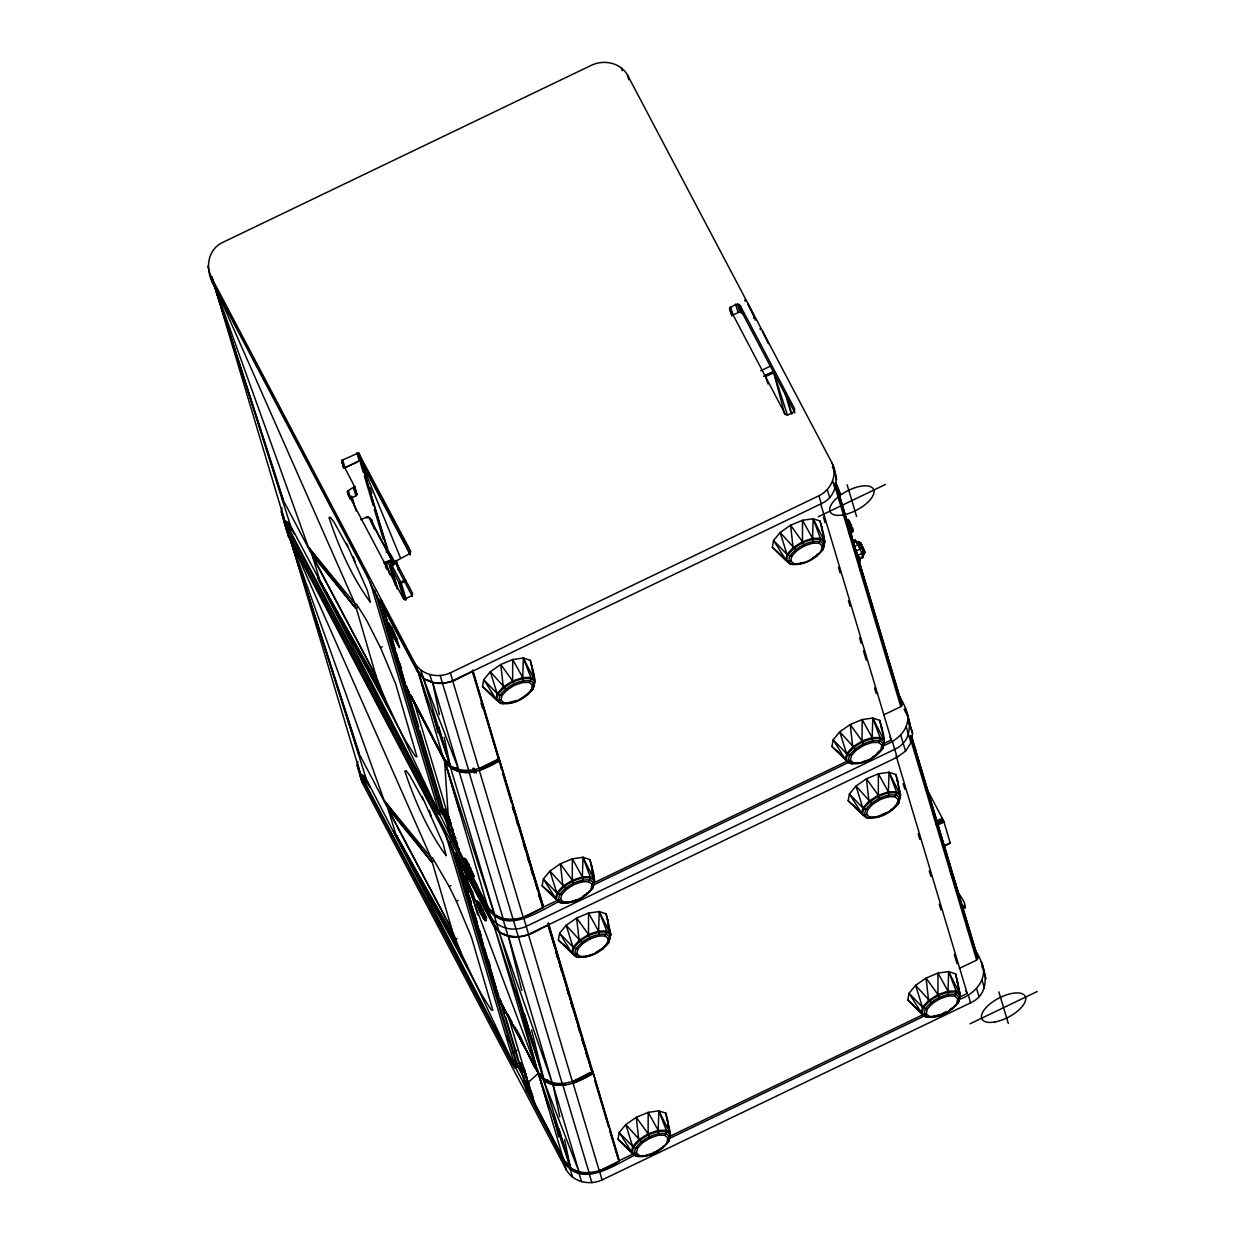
<?xml version="1.0" encoding="UTF-8"?>
<svg xmlns="http://www.w3.org/2000/svg" width="1245" height="1245" viewBox="0 0 1245 1245"><rect width="100%" height="100%" fill="white"/><g stroke="black" fill="none" stroke-linecap="round" stroke-linejoin="round"><path stroke-width="1.5" d="M514.496 685.248L512.644 680.984L512.691 659.539L523.351 658.029L530.323 660.317C532.393 669.592 537.373 679.708 533 689.014C525.546 698.616 513.002 705.526 500.646 703.363L482.531 686.462L483.729 679.708L490.312 671.771L500.77 664.503L512.691 659.539L522.744 677.545L523.133 680.75L522.651 682.478L514.496 685.248L506.933 690.026L502 695.488L501.004 700.204L504.209 702.896C515.757 704.265 525.437 696.484 533 689.014L534.525 682.26M574.116 884.541L572.28 880.277L572.327 858.817L582.987 857.307L589.943 859.61C592.013 868.87 596.993 879.001 592.62 888.292C585.166 897.894 572.622 904.804 560.266 902.656L542.151 885.755L543.365 878.986L549.948 871.064L560.39 863.781L572.327 858.817L582.364 876.822L582.769 880.044L582.271 881.756L574.116 884.541L566.568 889.303L561.62 894.782L560.624 899.497L563.829 902.189C575.641 903.247 586.395 895.809 593.289 886.782L593.227 885.926M590.348 938.792L588.511 934.528L588.543 913.067L599.218 911.558L606.175 913.861L610.688 934.341L608.852 942.543C601.397 952.145 588.854 959.055 576.497 956.907L558.382 940.006L559.596 933.236L566.179 925.315L576.622 918.032L588.543 913.067L598.596 931.073L599.001 934.295L598.503 936.007L590.348 938.792L582.8 943.554L577.851 949.032L576.855 953.748L580.061 956.44C591.608 957.794 601.288 950.028 608.852 942.543L610.688 934.341L606.175 913.861M649.983 1138.07L648.131 1133.806L648.178 1112.361L658.838 1110.851L665.795 1113.139L670.308 1133.635L668.487 1141.836C661.033 1151.438 648.474 1158.348 636.117 1156.185L618.002 1139.284L619.216 1132.53L625.799 1124.593L636.257 1117.325L648.178 1112.361L658.216 1130.367L658.621 1133.572L658.138 1135.3L649.983 1138.07L642.42 1142.848L637.471 1148.31L636.475 1153.026L639.697 1155.718C651.493 1156.792 662.247 1149.353 669.141 1140.327L670.308 1133.635L665.795 1113.139M804.301 546.01L802.465 541.746L802.511 520.285L813.172 518.776L820.128 521.064C822.198 530.339 827.194 540.47 822.805 549.761C815.35 559.363 802.807 566.273 790.451 564.125L772.336 547.224L773.55 540.454L780.133 532.533L790.575 525.25L802.511 520.285L812.549 538.291L812.954 541.513L812.456 543.225L804.301 546.01L796.753 550.772L791.804 556.25L790.808 560.966L794.014 563.658C805.826 564.716 816.58 557.278 823.474 548.251L823.412 547.395M863.937 745.288L862.085 741.024L862.131 719.579L872.792 718.069L879.764 720.357C881.833 729.632 886.813 739.748 882.44 749.054C874.986 758.656 862.427 765.566 850.07 763.403L831.956 746.502L833.17 739.748L839.752 731.811L850.211 724.543L862.131 719.579L872.169 737.585L872.574 740.791L872.091 742.502L863.937 745.288L856.373 750.066L851.424 755.528L850.428 760.244L853.65 762.936C865.446 764.01 876.2 756.571 883.094 747.545L883.032 746.673M880.168 799.539L878.316 795.275L878.363 773.83L889.023 772.32L895.98 774.608L900.508 795.104L898.672 803.305C891.218 812.907 878.659 819.817 866.302 817.654L848.187 800.753L849.401 793.999L855.984 786.062L866.442 778.794L878.363 773.83L888.401 791.836L888.805 795.041L888.323 796.753L880.168 799.539L872.605 804.317L867.656 809.779L866.66 814.495L869.881 817.187C881.413 818.556 891.109 810.775 898.672 803.305L900.508 795.104L895.98 774.608M939.788 998.832L937.936 994.568L937.983 973.108L948.643 971.598L955.615 973.901L960.128 994.381L958.292 1002.583C950.838 1012.185 938.294 1019.095 925.922 1016.947L907.823 1000.046L909.021 993.277L915.604 985.355L926.062 978.072L937.983 973.108L948.036 991.113L948.425 994.335L947.943 996.047L939.788 998.832L932.225 1003.594L927.292 1009.072L926.296 1013.788L929.501 1016.48C941.313 1017.538 952.067 1010.1 958.961 1001.073L960.128 994.381L955.615 973.901M851.3 527.662L851.347 525.157L848.903 520.503L846.989 520.037L848.281 519.71L848.701 522.169L848.903 520.503L846.989 520.037M510.777 702.849L500.646 703.363L495.946 699.488L497.175 693.652L503.291 686.882L512.644 680.984L522.744 677.545L523.351 658.029L534.836 680.813L530.852 677.482L523.351 658.029M570.397 902.127L560.266 902.656L555.566 898.781L556.811 892.945L562.911 886.175L572.28 880.277L582.364 876.822L582.987 857.307L594.456 880.09L592.62 888.292L591.048 889.101L592.044 884.386L594.503 881.071L590.597 877.803C577.82 876.745 565.261 883.701 557.573 893.677L556.359 899.388L562.055 902.983L563.829 902.189M586.628 956.378L576.497 956.907L571.797 953.032L573.042 947.196L579.143 940.426L588.511 934.528L598.596 931.073L599.218 911.558L610.688 934.341L606.72 931.011L599.218 911.558M646.248 1155.671L636.117 1156.185L631.433 1152.31L632.662 1146.489L638.778 1139.704L648.131 1133.806L658.216 1130.367L658.838 1110.851L670.308 1133.635L666.34 1130.304L658.838 1110.851M800.582 563.596L790.451 564.125L785.751 560.25L786.996 554.414L793.112 547.644L802.465 541.746L812.549 538.291L813.172 518.776L824.641 541.559L822.805 549.761L821.233 550.57L822.245 545.855L824.688 542.54L820.782 539.272C808.005 538.213 795.446 545.17 787.758 555.13L786.544 560.857L792.24 564.452L794.014 563.658M853.65 762.936L851.86 763.745L845.386 759.528L846.616 753.692L852.732 746.922L862.085 741.024L872.169 737.585L872.792 718.069L884.277 740.853L882.44 749.054L880.869 749.863L881.865 745.148L884.308 741.818L880.417 738.55C867.625 737.491 855.066 744.463 847.378 754.423L846.18 760.15L850.07 763.403L860.202 762.889M876.433 817.14L866.302 817.654L861.618 813.779L862.847 807.943L868.963 801.173L878.316 795.275L888.401 791.836L889.023 772.32L900.508 795.104L896.524 791.773L889.023 772.32M936.069 1016.418L925.922 1016.947L921.238 1013.072L922.467 1007.236L928.583 1000.466L937.936 994.568L948.036 991.113L948.643 971.598L960.128 994.381L956.144 991.051L948.643 971.598M466.75 865.368L463.622 858.863L464.323 858.319L472.228 873.321L470.112 872.465L466.75 865.368L468.742 864.404L473.116 874.846L472.244 873.71M498.809 757.505L498.669 758.921C482.811 769.908 456.775 778.094 443.547 758.827L405.076 685.653L380.519 600.604L381.266 601.553M471.824 876.449C481.224 890.922 484.461 912.896 503.136 918.686C517.609 922.203 530.65 913.908 542.991 907.667L499.183 759.372L501.408 769.363M498.638 760.072L499.043 760.788L479.325 770.484L523.258 917.363L542.991 907.667L543.131 906.251L499.183 759.372M456.962 855.175L456.215 854.226L498.56 998.677L537.653 1071.556C549.808 1091.678 576.684 1082.543 592.153 1071.961L548.329 923.65M500.537 1001.556L538.338 1073.268L544.937 1080.847L552.982 1084.691L579.158 1172.152L543.863 1080.862L538.338 1073.268L500.179 1000.996L526.137 1087.321L563.876 1161.04C577.12 1180.307 603.156 1172.105 619.014 1161.134L592.978 1072.241L590.441 1067.463M619.014 1161.134L619.138 1159.717L619.014 1161.134L599.281 1170.829L573.105 1083.352L592.838 1073.672L592.978 1072.241M449.04 818.977L449.865 820.377L446.317 813.016L450.317 821.373L445.928 812.409L448.496 818.167M522.137 1066.872L521.779 1065.953L526.168 1074.917L522.169 1066.56L525.717 1073.921L522.278 1067.323M458.082 849.152L458.907 848.732M379.414 601.74L365.423 572.887L212.708 283.269C205.394 268.873 206.872 249.498 223.275 242.152L591.811 65.082C604.198 59.402 620.352 62.686 627.433 74.933L831.831 462.595C839.146 476.991 837.667 496.366 821.264 503.711L452.744 680.782C440.356 686.462 424.187 683.163 417.106 670.93L378.853 599.125L379.414 601.74L381.764 600.619M898.081 694.477C909.519 710.77 917.581 738.736 894.75 749.319L526.215 926.389C513.827 932.069 497.673 928.77 490.592 916.538L286.194 528.86L281.323 511.804L281.961 508.007M973.932 948.005C985.106 964.221 993.588 992.265 970.602 1002.847L602.082 1179.918C589.694 1185.598 573.525 1182.314 566.444 1170.067L362.062 782.405L357.19 765.348L357.813 761.535M210.343 275.332L414.741 662.994C421.822 675.241 437.975 678.525 450.363 672.845L818.899 495.775C830.897 489.923 837.978 475.108 831.831 462.595M883.639 745.584C895.855 741.024 908.087 731.593 907.807 717.322L912.554 733.196L910.966 742.705L905.551 751.155L897.116 757.256L528.596 934.326C516.208 939.991 500.054 936.707 492.973 924.475L454.705 852.669L455.001 854.864L441.275 826.431L288.575 536.797L283.829 520.939L436.528 810.557L439.018 814.51L438.442 811.896L440.792 810.76L447.811 823.988M957.747 999.953C973.637 995.253 989.682 979.146 981.169 961.731M504.209 702.896L502.435 703.705L496.739 700.11L497.953 694.383C505.641 684.423 518.185 677.451 530.977 678.509L534.883 681.778L532.424 685.108L531.428 689.823M607.28 943.352L608.276 938.637L609.972 937.252L606.362 934.232C594.534 933.252 582.909 939.695 575.797 948.923L574.676 954.215L578.287 957.234L580.061 956.44M639.697 1155.718L637.907 1156.527L632.227 1152.932L633.425 1147.205C641.113 1137.245 653.672 1130.289 666.464 1131.332L670.355 1134.6M636.475 1153.026L634.296 1153.508L635.417 1148.201C642.529 1138.988 654.154 1132.545 665.997 1133.51L669.608 1136.545L667.911 1137.93L666.915 1142.645L668.487 1141.836L669.079 1139.455M869.881 817.187L868.092 817.996L862.411 814.386L863.61 808.674C871.298 798.714 883.857 791.742 896.649 792.8L900.54 796.069M897.1 804.114L898.096 799.399L899.793 798.014L896.182 794.979C884.339 794.014 872.729 800.457 865.602 809.67L864.481 814.961L866.66 814.495M929.501 1016.48L927.712 1017.274L922.031 1013.679L923.245 1007.952C930.933 997.992 943.477 991.036 956.269 992.094L960.16 995.362M926.296 1013.788L924.117 1014.255L925.237 1008.964C932.349 999.735 943.975 993.292 955.802 994.273L959.413 997.292L957.716 998.677L956.72 1003.392L958.292 1002.583L958.883 1000.217M587.111 892.696L587.08 894.439L586.115 894.579M662.962 1146.24L662.931 1147.983L661.966 1148.123M817.296 554.165L817.265 555.908L816.3 556.048M899.264 800.924L892.151 809.577M343.667 468.213L341.924 460.276L358.591 452.915L410.757 551.379L409.932 553.527L395.863 561.153L398.384 569.883L412.406 596.479M396.019 561.946L412.671 593.523L411.83 595.67L405.403 598.752L403.115 598.114L347.479 492.615L347.635 491.028L354.56 486.608L341.768 461.864M348.32 490.468L350.685 498.405L355.93 495.883L356.926 494.545L354.405 485.815M390.821 557.853L390.93 561.324L384.378 563.767L384.051 562.647L390.603 560.219L390.821 557.853L369.781 517.951L367.649 516.706L360.692 519.694M403.878 599.141L398.867 582.442L390.37 565.775L396.564 561.806M398.384 569.883L399.225 567.736M729.554 308.169L735.639 304.371L739.094 304.449L740.246 305.647L794.403 408.376L794.715 409.963L792.738 412.655L787.649 415.099L785.346 414.46L729.554 308.169L731.935 316.09M883.514 714.972L900.82 706.662L901.862 703.985L836.266 484.741M959.35 968.408L976.64 960.097L977.683 957.421L911.34 735.686M838.041 495.557L840.64 494.14L835.94 482.733M962.634 909.021C970.804 905.753 955.569 891.902 955.475 886.409M405.854 685.746L406.368 686.82L405.076 685.653L406.368 686.82M406.088 686.275L405.699 685.357L406.99 686.509M499.338 998.786L499.836 999.844L498.56 998.677L537.653 1071.556L515.741 989.822M499.572 999.299L499.183 998.381L501.004 1001.54M467.871 867.781L466.953 868.45L468.742 872.029L472.742 878.13L473.614 877.927L464.867 859.486L465.661 859.112L473.831 876.371L472.026 875.437M522.651 682.478L529.218 682.416L530.977 678.509L530.852 677.482L522.744 677.545M812.456 543.225L819.023 543.162L820.782 539.272L813.172 518.776M582.271 881.756L588.838 881.709L590.597 877.803L582.987 857.307M598.503 936.007L605.07 935.96L606.829 932.054L606.72 931.011L598.596 931.073M872.091 742.502L878.643 742.456L880.417 738.55L872.792 718.069M888.323 796.753L894.875 796.707L896.649 792.8L896.524 791.773L888.401 791.836M658.138 1135.3L664.69 1135.238L666.464 1131.332L666.34 1130.304L658.216 1130.367M947.943 996.047L954.51 996L956.269 992.094L956.144 991.051L948.036 991.113M542.991 907.667L543.131 906.251M876.916 753.458L879.359 750.735M564.53 1139.502L570.506 1167.841L564.592 1161.025L525.312 1085.111L538.338 1073.268L537.56 1069.533M410.414 554.165L361.532 461.444L359.229 460.806L344.289 468.213L341.924 460.276M794.979 412.889L742.611 313.569L739.779 311.919L732.247 315.312L729.866 307.375M477.193 905.084L476.384 901.504L481.301 911.589L482.811 911.107L477.084 900.96L476.462 902.625L479.574 911.169L482.951 917.518L486.359 920.569L482.687 911.06M465.49 859.797L465.225 862.676L472.742 878.13L466.828 863.968L467.591 863.516M478.251 902.438L477.52 902.967L479.356 908.119M478.453 905.566L478.142 907.589L482.204 915.355L478.485 907.496L479.045 909.332M850.708 532.969L852.467 532.206L851.347 525.157L848.359 526.697L851.736 535.117L850.693 533.809M812.892 557.791L817.483 554.896M852.374 541.419L855.253 540.034L858.428 545.621L860.419 544.765L864.123 553.651L862.427 555.192L864.17 554.414L863.143 550.663L864.232 549.963L860.606 542.711L858.692 542.244L860.606 542.711L861.291 545.637M582.707 896.322L587.298 893.428M872.512 757.069L877.102 754.174L875.92 755.326M595.888 952.503L603.529 947.678L609.459 940.177M887.218 812.285L877.569 816.471M890.284 810.355L893.334 808.425M663.149 1146.956L653.983 1152.745L645.735 1155.562M943.414 1012.885L946.838 1011.578M949.904 1009.648L952.954 1007.719L951.787 1008.87M480.337 906.158L479.59 906.609L485.503 920.771L482.842 917.394M852.514 527.755L853.09 529.934L852.156 530.386L851.704 528.892L852.42 531.444L850.662 532.222L849.806 529.919L851.704 528.892L846.6 519.212L847.036 520.675M466.455 674.074L452.775 681.155L442.644 683.334L437.649 682.898M542.151 927.681C529.701 936.178 512.924 940.66 499.229 932.272L493.705 924.677L456.261 854.957L498.778 996.934M589.523 1072.785L572.42 1081.64L528.471 934.762L548.205 925.066L547.784 924.35M863.065 547.364L860.062 548.905L858.428 545.621M499.043 760.788C483.574 771.386 456.713 780.522 444.543 760.384L406.384 688.22L449.289 831.644L464.696 862.629M592.838 1073.672C578.396 1082.216 559.876 1090.869 543.863 1080.862L570.506 1167.841L538.338 1073.268L541.731 1074.762M441.353 813.748L442.131 813.374L376.939 595.437M517.204 1067.292L517.998 1066.903L452.231 847.114M760.648 370.808L771.153 365.765M390.494 554.056L389.327 554.616L394.291 564.172M389.887 555.799L391.054 555.223L395.474 563.611M763.574 376.363L774.079 371.321M397.03 562.958L391.957 565.401L400.734 582.069L405.481 579.781M398.867 582.442L401.279 583.096L406.041 580.824M357.517 607.576L355.837 608.369L312.044 554.85L282.49 498.825L213.907 284.047L354.981 603.778L376.255 676.658L384.783 698.398L438.847 812.814L284.669 520.597L211.712 276.577L213.346 282.179M310.301 550.959L355.837 608.369L308.324 546.991L213.907 284.047L290.599 525.904L405.559 740.775L415.301 756.275L416.95 756.804L395.677 683.941L380.503 647.649L382.184 646.84M838.134 495.354L840.64 494.14M818.292 516.737L885.444 484.461M851.424 528.44L853.09 529.934L852.467 532.206M851.751 540.968L852.918 540.408L849.355 533.654M853.416 542.727L856.28 541.357M853.821 546.695L858.132 544.625L860.311 548.983L856 551.053L859.128 559.394L863.439 557.324L860.062 548.905M857.914 555.332L862.225 553.262M864.855 552.796L863.252 552.406L863.905 553.247L864.808 552.142L864.232 549.963L863.018 549.87L864.808 552.142L864.17 554.414L863.392 553.418M853.525 545.699L858.63 556.468L857.058 557.215L858.007 559.752M859.066 558.382L863.376 556.313M860.046 560.266L858.49 561.013L858.568 562.273L860.139 561.511L858.63 556.468M436.357 798.745L439.469 797.251M438.442 811.896L441.057 811.18M438.115 813.39L440.465 812.254M492.973 924.475L488.211 908.601L450.565 836.982L447.92 830.648L450.27 829.528M450.565 836.982L452.915 835.862M433.369 861.104L431.688 861.913L387.895 808.394L358.358 752.353L289.758 537.575L430.832 857.323L452.122 930.186L460.634 951.943L514.714 1066.358L366.45 779.448L289.758 537.575L384.176 800.535L431.688 861.913L386.152 804.503M466.688 860.419L464.385 861.602L467.155 868.636M473.614 877.927L468.571 872.076L464.26 861.742L465.101 862.816L467.233 861.727L468.758 864.435M467.746 864.061L468.54 863.688M468.369 869.026L470.532 867.983M470.703 868.045L468.54 868.948L470.05 868.465M469.941 872.512L472.104 871.5M471.839 872.698L472.618 872.325M470.112 872.465L471.046 874.97L473.022 873.959L470.921 875.811M384.176 800.535L430.832 857.323L432.482 857.836L449.149 886.471L450.83 885.662M473.769 875.375L473.053 876.745M393.389 831.318L481.41 994.304L491.153 1009.819L492.818 1010.333L471.528 937.469L456.37 901.193L458.051 900.384M478.422 901.754L477.706 903.139L478.422 901.754L483.465 910.686L481.13 911.667L482.873 915.106L484.99 915.962M477.629 902.127L479.449 903.061M481.286 906.329L480.508 906.702L478.656 903.434M484.865 914.141L482.687 915.153L485.425 919.65L486.281 919.417M485.83 917.425L483.683 918.452L485.815 916.662L485.861 917.487L482.951 917.518M486.53 918.016L485.815 919.401L486.53 918.016L484.85 914.11M457.055 938.528L455.374 939.337L395.941 834.555L387.895 808.394L452.122 930.186L388.938 811.164M557.558 900.291L543.583 907.014L472.633 670.043L498.669 758.921L478.936 768.616L452.775 681.155L472.493 671.46L471.59 671.413M592.511 883.499L847.658 760.913M882.612 744.121L891.358 739.919L820.797 504.101M488.211 908.601C505.688 935.337 538.867 911.309 558.772 901.676M593.709 884.884L850.459 761.52M936.427 821.031L942.278 818.214L943.99 822.042L950.277 843.301L944.426 846.102M937.143 822.447L942.994 819.646M936.318 824.563L943.617 821.046M936.691 825.559L943.99 822.042M511.804 1052.788L516.862 1050.344M944.099 845.697L950.246 842.943M359.68 774.468L512.38 1064.086L514.87 1068.054L514.309 1065.424L516.659 1064.304L523.663 1077.532M514.309 1065.424L516.924 1064.708M514.808 1067.183L517.157 1066.047L516.659 1064.304M566.444 1170.067L564.078 1162.145L526.417 1090.527L522.993 1081.858L525.343 1080.738M523.771 1084.193L526.121 1083.057M954.355 883.903L955.522 883.343L952.861 878.285M526.417 1090.527L528.767 1089.391M964.361 905.193L961.856 906.391L962.727 908.819L965.248 907.621M962.447 907.901L964.968 906.687M974.337 950.698L975.504 950.137L972.843 945.079M633.425 1153.835L619.434 1160.542L548.329 922.887M668.378 1137.043L923.525 1014.442M958.479 997.65L967.209 993.448L896.104 755.777M564.078 1162.145C582.146 1189.457 615.948 1163.826 636.382 1154.364M669.561 1138.428L926.311 1015.064M970.011 1023.81L1037.147 991.549M773.269 371.71L765.208 375.476L767.978 383.942M765.753 376.519L773.814 372.753L787.416 415.083M345.098 467.482L360.599 460.494L410.336 555.005M859.066 542.369L857.042 543.162L856.264 542.182L858.303 541.419L860.528 545.154L861.742 544.703M470.345 872.729L469.536 873.01L467.918 869.773M407.255 688.532L409.014 691.955L406.384 688.22M803.352 562.366L798.418 564.063L789.735 563.58M516.846 700.484L508.038 702.756M862.987 761.66L868.356 760.104M576.466 899.777L568.234 902.594L559.55 902.111M586.099 956.284L594.783 953.592M942.138 1014.068L933.33 1016.325M477.084 900.96L476.462 902.625L479.87 910.795L484.352 919.308L486.359 920.569M473.536 876.776L471.046 874.97M790.808 560.966L788.63 561.433L789.75 556.141C796.862 546.913 808.487 540.47 820.315 541.451L823.925 544.47M501.004 700.204L498.825 700.686L499.945 695.379C507.057 686.166 518.683 679.723 530.51 680.688L534.121 683.723M850.428 760.244L848.25 760.711L849.37 755.419C856.498 746.206 868.107 739.763 879.95 740.728L883.561 743.763M560.624 899.497L558.445 899.964L559.565 894.673C566.677 885.444 578.303 879.001 590.13 879.982L593.74 883.001M576.855 953.748L572.591 953.639L573.805 947.927C581.493 937.952 594.052 930.995 606.829 932.054L610.735 935.322M526.495 695.301L527.444 695.161L527.491 693.418M602.347 948.83L603.311 948.69L603.343 946.947M471.653 772.32C459.996 774.265 447.079 768.476 443.096 756.882M564.841 1083.772C532.237 1088.768 528.923 1044.96 514.014 1026.113M812.549 538.291L820.673 538.229L824.641 541.559L820.128 521.064M872.169 737.585L880.293 737.522L884.277 740.853L879.764 720.357M582.364 876.822L590.488 876.76L594.456 880.09L589.943 859.61M472.088 876.511L488.585 907.574M525.312 1085.111L563.876 1161.04L569.012 1164.246M445.103 682.991L434.209 682.867L431.003 681.451M413.994 701.417L444.263 758.827L450.861 766.391L460.463 770.624L471.357 770.748M515.679 919.495L504.785 919.37L495.183 915.137L490.779 910.095M509.905 936.473L515.352 936.536M544.937 1080.847L554.539 1085.064L565.448 1085.204L562.055 1083.71M534.323 1103.63L564.592 1161.025L571.206 1168.604L580.808 1172.821L591.702 1172.961M791.804 556.25L787.758 555.13L773.55 540.454L786.544 560.857M502 695.488L497.953 694.383L483.729 679.708L496.739 700.11M851.424 755.528L847.378 754.423L833.17 739.748L845.386 759.528L831.956 746.502M867.656 809.779L863.61 808.674L849.401 793.999L862.411 814.386M561.62 894.782L557.573 893.677L543.365 878.986L556.359 899.388M577.851 949.032L573.805 947.927L559.596 933.236L571.797 953.032L558.382 940.006M927.292 1009.072L923.245 1007.952L909.021 993.277L922.031 1013.679M637.471 1148.31L633.425 1147.205L619.216 1132.53L632.227 1152.932M547.286 925.019L548.205 925.066L592.153 1071.961L591.235 1071.898M406.384 688.127L407.364 688.376M386.09 551.955L389.638 554.025L392.813 565.323M427.829 680.175L432.653 682.478L458.814 769.939L423.518 678.665L418.009 671.055L410.694 657.453M503.525 933.781L508.349 936.084L552.298 1082.979L499.229 932.272L543.645 1078.668L531.568 1029.895M281.93 511.275L284.669 520.597L289.556 523.133M289.214 535.708L287.564 530.121L360.536 774.141L365.407 776.678M796.753 550.772L780.133 532.533L786.996 554.414M856.373 750.066L839.752 731.811L846.616 753.692M872.605 804.317L855.984 786.062L862.847 807.943M506.933 690.026L490.312 671.771L497.175 693.652M932.225 1003.594L915.604 985.355L922.467 1007.236M566.568 889.303L549.948 871.064L556.811 892.945M582.8 943.554L566.179 925.315L573.042 947.196M642.42 1142.848L625.799 1124.593L632.662 1146.489M849.806 529.919L852.42 531.444M864.123 553.651L861.509 552.126L863.407 551.099L863.859 552.609M838.99 493.238L840.546 494.343M963.583 906.702L965.155 907.823M456.043 767.402L460.463 770.624M563.876 1161.04L538.338 1073.268L542.758 1076.489M547.178 1079.711L554.539 1085.064M577.851 1170.689L580.808 1172.821M819.023 543.162L822.245 545.855M878.643 742.456L881.865 745.148M894.875 796.707L898.096 799.399M954.51 996L957.716 998.677M529.218 682.416L532.424 685.108M588.838 881.709L592.044 884.386M605.07 935.96L608.276 938.637M664.69 1135.238L667.911 1137.93M863.143 550.663L864.808 552.142M294.318 533.763L284.669 520.597L290.599 525.904M357.797 764.819L360.536 774.141L366.45 779.448M499.183 998.381L500.459 999.548M836.407 750.548L842.881 756.711M845.464 759.17L849.355 762.858L858.038 763.341M562.818 944.052L575.781 956.362M772.336 547.224L785.751 560.25L776.771 551.27M848.187 800.753L861.618 813.779L852.638 804.799M907.823 1000.046L921.238 1013.072L912.258 1004.092M482.531 686.462L495.946 699.488L486.966 690.508M542.151 885.755L555.566 898.781L546.586 889.801M618.002 1139.284L631.433 1152.31L622.453 1143.33M481.41 914.795L479.87 910.795L482.297 915.666M374.496 529.327L371.71 520.005L370.263 518.527L371.944 524.114M369.251 518.153L391.148 558.958M451.67 829.466L450.986 827.972L454.456 835.255L451.515 828.656L451.826 829.979M527.522 1082.994L526.837 1081.516L530.308 1088.784L527.382 1082.185L527.693 1083.524M408.267 652.598L418.009 671.055L423.502 677.373M495.899 927.198L458.316 857.556M444.185 737.289L450.161 765.628L444.263 758.827L437.042 745.101M490.95 910.297L494.483 914.375L450.534 767.496M284.669 520.597L292.342 529.794M514.621 1066.374L360.536 774.141L368.193 783.338M308.324 546.991L354.981 603.778L356.63 604.307L366.372 619.808L380.503 647.649M950.277 843.301L949.344 841.838M755.186 320.183L755.139 319.514M852.483 529.747L853.136 530.572M862.411 556.017L863.439 557.324M381.141 600.308L381.888 601.257M405.31 683.91L380.565 601.335L382.62 603.934L380.519 600.604M467.248 861.773L466.393 860.637L466.47 861.524M465.225 862.676L463.622 858.863L464.447 862.427M471.139 871.08L470.19 867.874M472.804 875.064L473.831 876.371M470.081 874.737L471.108 875.795M480.01 904.415L479.138 903.294L479.232 904.166M477.146 904.243L477.987 905.317M477.862 905.457L477.022 904.384L477.068 905.208M483.9 913.721L483.807 912.476M485.005 916.351L485.861 917.487M454.97 840.297L456.977 844.375L454.223 838.788L457.693 845.946L454.767 839.395L455.561 842.196L455.125 840.842M530.837 1093.841L532.829 1097.919L530.074 1092.316L533.545 1099.491L530.619 1092.939L531.413 1095.725L530.977 1094.386M360.536 774.141L370.185 787.307M399.085 646.746L391.475 632.304L388.891 623.667M474.921 900.244L467.311 885.802L464.727 877.165L467.575 881.118M802.465 541.746L790.575 525.25L793.112 547.644M862.085 741.024L850.211 724.543L852.732 746.922M878.316 795.275L866.442 778.794L868.963 801.173M937.936 994.568L926.062 978.072L928.583 1000.466M512.644 680.984L500.77 664.503L503.291 686.882M572.28 880.277L560.39 863.781L562.911 886.175M588.511 934.528L576.622 918.032L579.143 940.426M648.131 1133.806L636.257 1117.325L638.778 1139.704M391.724 627.62L388.393 622.656L391.101 631.713L399.552 647.711L396.501 638.109M393.046 632.273L393.015 632.491M468.883 885.755L468.851 885.973M452.713 832.905L455.608 838.897L452.075 831.302L453.429 834.944L452.386 831.784L453.429 834.944L452.962 833.636M528.565 1086.449L531.459 1092.425L527.927 1084.831L529.281 1088.472L528.238 1085.329L529.281 1088.472L528.814 1087.165M447.188 816.315L447.702 817.109L446.706 815.288L451.297 824.47L447.157 815.911L447.328 816.813M469.505 887.809L469.069 887.125L471.793 893.459L468.571 886.035L469.349 887.28M456.215 854.226L457.615 856.436M883.794 813.607L884.588 814.354M653.609 1152.139L654.403 1152.886M468.291 883.748L467.824 882.938L468.493 884.401M592.153 1071.961L590.597 1067.339M454.861 837.262L453.818 834.928L454.752 836.811M530.712 1090.807L529.67 1088.472L530.619 1090.34M379.523 685.793L320.074 581.026L312.044 554.85L376.255 676.658L313.086 557.635M753.692 316.619L754.33 318.362M847.643 520.861L848.825 522.947L850.024 522.495L849.915 524.892L848.903 520.503M469.194 865.897L467.918 864.263M468.136 870.629C472.197 877.476 464.307 860.513 466.284 866.691M479.994 904.368L481.519 907.076M483.107 915.371L485.192 919.075M484.352 919.308L483.807 917.612M910.406 735.67L912.414 739.219L911.605 736.433M914.281 748.587L916.273 752.12L914.701 747.109M380.565 601.335L408.874 654.061M748.852 306.379L753.692 315.53M744.961 300.247L745.397 301.088L744.992 300.061M832.391 467.108L834.197 470.532M899.155 698.85L901.862 703.985M904.072 709.276L907.683 716.14M908.243 720.637L912.554 733.196M926.015 787.354L942.278 818.214M889.895 737.133L891.358 739.919M948.036 860.871L949.811 864.248M981.729 966.244L983.534 969.668M965.746 990.678L967.209 993.448M405.87 543.007L408.064 547.178M367.197 470.221L371.71 478.78M379.849 494.218L381.655 497.642M383.46 501.066L385.265 504.49M390.681 514.776L395.21 523.351M403.333 538.774L405.139 542.197M354.062 488.616L356.77 493.736M385.296 566.21L387.07 569.572M216.614 289.198L224.769 304.667M226.59 308.106L228.395 311.546M230.216 314.985L238.371 330.454M240.192 333.893L248.346 349.363M252.875 357.953L258.306 368.271M260.127 371.71L274.631 399.209M276.437 402.649L281.884 412.966M283.689 416.406L288.233 424.996M290.038 428.436L298.193 443.905M300.014 447.344L308.169 462.829M309.974 466.252L311.795 469.692M313.6 473.131L321.77 488.6M323.575 492.04L331.73 507.509M336.259 516.115L358.015 557.371M359.836 560.81L368.893 577.991M383.491 605.615L394.12 625.753M395.879 629.114L406.508 649.252M347.557 546.617L334.205 522.449L330.283 517.157L328.991 517.578C338.811 547.209 351.884 577.026 370.325 602.222L367.322 590.286L346.437 543.334M458.316 850.164L465.443 863.672M472.555 877.18L477.909 887.311M290.661 539.303L300.636 558.211M302.442 561.651L310.596 577.12M312.417 580.559L320.572 596.028M322.393 599.467L334.174 621.815M335.979 625.255L344.134 640.724M348.678 649.314L360.459 671.662M362.264 675.101L370.434 690.57M372.239 694.01L384.02 716.357M385.841 719.797L393.996 735.266M398.524 743.856L403.971 754.174M405.777 757.614L420.281 785.113M422.086 788.552L430.256 804.037M432.062 807.46L433.882 810.9M435.688 814.339L443.842 829.808M423.409 800.161L410.056 775.977L406.135 770.686L404.843 771.106C414.678 800.753 427.735 830.571 446.177 855.751L443.189 843.814L422.304 796.878M507.789 1014.301L512.24 1022.736M955.46 887.016L957.95 891.747M394.836 563.285L388.175 550.881L389.327 554.616L360.599 460.494L400.376 557.698M422.6 717.68L410.881 695.395L443.547 758.827L418.009 671.055L450.161 765.628L438.738 726.769M424.405 721.104L432.529 736.526M438.707 812.316L447.92 830.648M450.13 833.87L464.634 862.054M472.618 877.227L477.053 885.662M514.574 1065.844L522.993 1081.858M394.323 636.755L395.568 639.058L393.84 635.713L396.299 640.864M410.726 695.037L412.406 698.258M317.522 577.773L438.785 812.845M394.245 637.02L393.093 635.043L396.688 642.155M494.483 914.375L444.543 760.384L449.289 831.644L465.07 862.707M854.552 548.142L856 551.053M910.577 738.363L911.107 739.421M440.434 809.95L442.131 813.374M452.153 836.671L453.74 839.846M482.935 910.531L480.679 906.92M514.59 1060.071L517.998 1066.903M449.149 886.471L456.37 901.193M526.775 1087.025L534.634 1102.977L526.682 1086.418M526.137 1087.321L529.125 1093.608M391.552 627.044L396.828 638.654M472.68 892.151L464.245 876.138L466.953 885.195L475.388 901.209L472.337 891.591M753.739 317.288L754.205 318.331M464.323 858.319L463.7 859.984L467.108 868.154M449.289 831.644L453.102 840.157M483.293 910.624L485.737 918.39M479.636 905.815L481.55 910.079M526.697 1086.511L529.747 1093.312M760.041 328.851L760.368 329.645M392.408 631.355L392.113 630.421L394.478 634.748M468.26 884.837L467.949 883.919L470.314 888.245M748.369 305.383L747.887 303.5L753.879 315.748M456.261 854.957L537.653 1071.556L493.705 924.677L543.645 1078.668L524.441 1013.788M394.665 638.327L393.685 636.46M470.501 891.809L469.521 889.942M532.3 1095.226L532.736 1096.612L528.082 1087.43L529.67 1090.433C527.242 1084.115 533.374 1097.047 532.004 1094.23L532.502 1095.818M456.433 841.698L456.884 843.067L452.231 833.901L456.65 842.289M213.907 284.047L283.424 500.008M289.758 537.575L359.291 753.552M456.899 854.646L458.658 860.155M353.455 556.842L355.183 562.242M429.307 810.37L431.035 815.771M448.605 819.35L448.278 818.276L448.62 819.552M450.161 765.628L423.518 678.665L432.653 682.478L439.407 714.614M847.129 484.787L856.591 516.426M998.848 991.86L1008.31 1023.499M905.317 708.203L910.064 724.061M834.321 471.715L836.702 479.652M983.659 970.851L986.04 978.788M835.955 484.025L902.049 704.981M911.215 735.608L977.885 958.417M835.006 483.138L901.676 705.962M910.842 736.589L977.496 959.397M838.414 496.428L840.079 502M859.548 567.051L861.213 572.638M870.769 604.681L872.434 610.252M933.019 812.643L934.699 818.23M950.48 871.126L952.145 876.698M834.71 485.706L900.82 706.662M911.091 741.008L976.64 960.097M832.734 481.224L835.115 489.16M906.22 726.831L910.966 742.705M982.072 980.375L984.453 988.297M827.318 489.674L829.699 497.611M900.804 735.281L905.551 751.155M976.656 988.81L979.037 996.747M818.899 495.775L821.264 503.711M892.369 741.382L897.116 757.256M968.236 994.926L970.602 1002.847M823.427 517.126L825.093 522.698M838.43 567.253L840.095 572.824M848.436 600.681L850.102 606.237M859.532 637.813L861.213 643.385M863.423 650.808L866.209 660.099M874.535 687.94L876.2 693.512M903.17 783.65L904.835 789.221M918.172 833.792L919.837 839.363M929.284 870.924L930.949 876.496M939.29 904.337L940.955 909.908M954.277 954.479L957.063 963.754M785.735 393.373L791.804 414.056M784.474 391.101L791.135 413.387M740.246 305.647L742.611 313.569M739.094 304.449L741.46 312.386M737.398 303.982L739.779 311.919M735.639 304.371L738.02 312.308M730.55 306.815L732.931 314.752M729.71 308.962L731.142 313.724M627.433 74.933L628.865 79.696M621.239 67.588L622.189 70.763M472.649 672.596L498.249 758.205M594.659 1080.395L608.572 1126.912M609.676 1130.631L618.594 1160.418M502.529 773.083L511.43 802.838M512.535 806.542L537.575 890.222M538.68 893.941L542.587 906.951M548.345 926.218L555.021 948.519M556.126 952.238L581.166 1035.902M582.271 1039.622L591.173 1069.377M497.875 758.485L498.996 762.205M512.317 806.76L513.983 812.331M516.208 819.755L517.873 825.326M523.429 843.892L525.094 849.463M527.32 856.902L528.985 862.474M531.21 869.897L532.876 875.468M538.431 894.034L540.097 899.606M555.955 952.612L557.62 958.183M559.845 965.606L561.511 971.178M567.066 989.744L568.732 995.315M570.957 1002.739L572.622 1008.31M578.178 1026.876L579.843 1032.447M582.069 1039.871L583.734 1045.442M585.959 1052.865L587.624 1058.437M481.052 703.051L482.733 708.638M450.363 672.845L452.744 680.782M523.849 918.452L528.596 934.326M599.701 1171.996L602.082 1179.918M475.201 769.379L476.306 773.098M473.925 768.118L475.03 771.838M473.318 769.363L474.423 773.067M472.773 768.321L473.878 772.024M440.201 675.677L468.82 770.795M469.194 772.663L513.142 919.541M513.687 921.284L562.289 1083.819M562.989 1085.531L589.15 1173.008M589.539 1174.813L591.92 1182.75M396.159 560.374L398.54 568.296M459.203 771.807L503.136 918.686M395.863 561.153L398.229 569.089M429.867 674.806L432.248 682.727M503.353 920.397L508.1 936.271M579.205 1173.942L581.586 1181.863M401.279 583.096L406.29 599.81M400.361 583.298L405.356 600.012M399.474 583.065L404.469 599.763M370.107 487.791L371.773 493.362M359.167 453.507L361.532 461.444M358.591 452.915L388.378 553.34M390.603 560.219L390.93 561.324M357.751 452.682L360.116 460.619M390.385 561.697L391.49 565.417M360.474 462.984L363.244 472.26M364.365 475.979L373.251 505.688M374.356 509.407L383.242 539.116M385.468 546.539L387.133 552.111M389.56 561.075L389.903 562.18M390.681 564.95L396.797 585.383M356.864 452.869L359.229 460.806M390.37 565.775L397.186 588.885M388.113 561.23L395.35 585.461M420.919 670.339L423.3 678.276M494.405 915.946L499.152 931.82M570.257 1169.491L572.638 1177.412M386.386 562.6L386.728 563.705M386.464 563.58L389.809 574.754M418.009 671.055L427.3 702.149M538.338 1073.268L548.734 1108.003M459.592 810.697L444.543 760.384L487.869 907.574M385.219 562.88L385.545 563.985M414.741 662.994L417.106 670.93M373.765 527.584L371.71 520.005M369.781 517.951L370.107 519.056M367.649 516.706L367.975 517.811M366.326 516.986L366.652 518.091M354.56 486.608L356.926 494.545M354.249 487.386L356.615 495.323M353.564 487.947L355.93 495.883M342.608 459.716L344.974 467.653M394.821 635.93L391.506 629.861M470.672 889.412L467.342 883.359M472.524 895.653C462.377 876.838 475.559 900.01 470.952 892.649M507.929 1015.142L529.094 1085.858M414.149 702.273L449.741 821.264M463.296 866.551L477.753 914.888M341.612 461.07L343.511 467.42M351.712 496.101L356.163 510.964M351.712 496.911L354.498 506.201M383.942 610.206L381.188 601.039L383.865 610.206M392.735 639.572L385.047 613.878L395.054 648.692M399.894 663.429L401.544 668.938M407.006 687.909L418.709 727.033M419.83 730.753L449.927 831.349L444.823 812.783M500.801 1000.793L504.63 1013.57M505.719 1017.227L525.935 1084.8L524.519 1079.244M464.618 880.464L468.493 893.365M469.598 897.054L471.248 902.594M474.563 913.659L477.317 922.872M479.527 930.248L481.192 935.789M488.367 959.755L490.016 965.28M347.635 491.028L350.001 498.965M347.324 491.822L348.756 496.584M374.48 590.223L440.792 811.88M449.772 841.9L516.659 1065.424M507.197 1035.513L508.878 1041.1M370.014 581.726L439.672 814.557M444.761 831.536L515.523 1068.101M207.853 266.212L212.708 283.269M281.323 511.804L285.603 526.09M357.19 765.348L359.089 771.698M531.148 1091.367L531.459 1092.425L531.008 1090.853M455.296 837.823L455.608 838.897L455.156 837.309M559.083 1128.966L570.506 1167.841M390.432 557.651L392.595 565.043M463.405 876.76L470.983 902.563M472.073 906.251L483.465 944.939M484.538 948.628L495.93 987.332M497.02 991.004L498.638 996.545M396.112 652.364L405.17 683.521M440.792 810.76L441.306 812.518M359.556 773.285L362.062 782.405M286.085 527.678L288.575 536.797M464.976 863.392L465.381 864.933M773.814 372.753L784.568 413.947M508.349 936.084L521.811 990.491M553.169 1114.415L558.663 1136.778M432.373 710.335L437.866 732.714M530.323 660.317L534.836 680.813M552.982 1084.691L559.752 1116.812M848.312 520.317L848.701 522.169M389.638 554.025L390.027 556.001M957.28 979.457L957.576 983.239M897.645 780.179L897.941 783.945M881.413 725.928L881.709 729.694M821.793 526.635L822.089 530.417M667.46 1118.71L668.207 1128.141M607.84 919.417L608.572 928.848M591.608 865.166L592.34 874.597M531.988 665.888L532.58 673.436M533.607 686.633L527.662 694.134L518.932 700.063M855.253 540.034L855.315 541.046M465.661 859.112L464.945 860.497L464.867 859.486M358.358 752.353L358.42 753.272M282.49 498.825L282.553 499.743M531.662 1093.904L529.747 1090.06L531.662 1093.904M450.815 823.318L448.62 818.696L450.815 823.318M396.019 639.821L393.358 634.639L396.019 639.821M395.396 637.751C393.809 636.148 392.113 630.639 393.218 633.627L395.396 637.751M394.167 633.643L391.521 628.476L394.167 633.643M470.003 887.14L467.373 881.974L470.003 887.14M455.328 842.258L458.782 849.448L455.328 842.258M452.978 829.979L449.118 821.731L452.978 829.979M528.829 1083.508L524.97 1075.26L528.829 1083.508M768.523 343.511L762.531 331.263L768.523 343.511M320.136 581.944L319.202 580.746L391.428 712.934L320.074 581.026L384.783 698.398L320.136 581.944M396.003 835.473L395.07 834.29L467.28 966.478L395.941 834.555L460.634 951.943L396.003 835.473M470.065 889.786L471.419 892.556L470.065 889.786M392.455 630.25L391.973 629.456L392.455 630.25M393.716 632.88L393 631.059L393.716 632.88M469.567 886.362L468.836 884.557L469.567 886.362M449.18 817.342L444.87 809.281L449.18 817.342M525.032 1070.871L520.721 1062.825L525.032 1070.871M522.744 1068.864L522.324 1068.07L523.616 1071.634L523.024 1069.688L523.522 1070.731A17.586 1.354 64.3 0 0 525.094 1074.015L527.257 1078.326L522.744 1068.864M462.409 873.087L459.654 863.874L462.315 873.072M843.565 514.839A24.449 10.645 -27.8 0 0 873.834 490.048A24.449 10.645 -27.8 0 0 838.196 496.911A24.449 10.645 -27.8 0 0 843.565 514.839M995.269 1021.912A24.449 10.645 -27.8 0 0 1025.538 997.12A24.449 10.645 -27.8 0 0 989.915 1003.984A24.449 10.645 -27.8 0 0 995.269 1021.912"/></g></svg>
